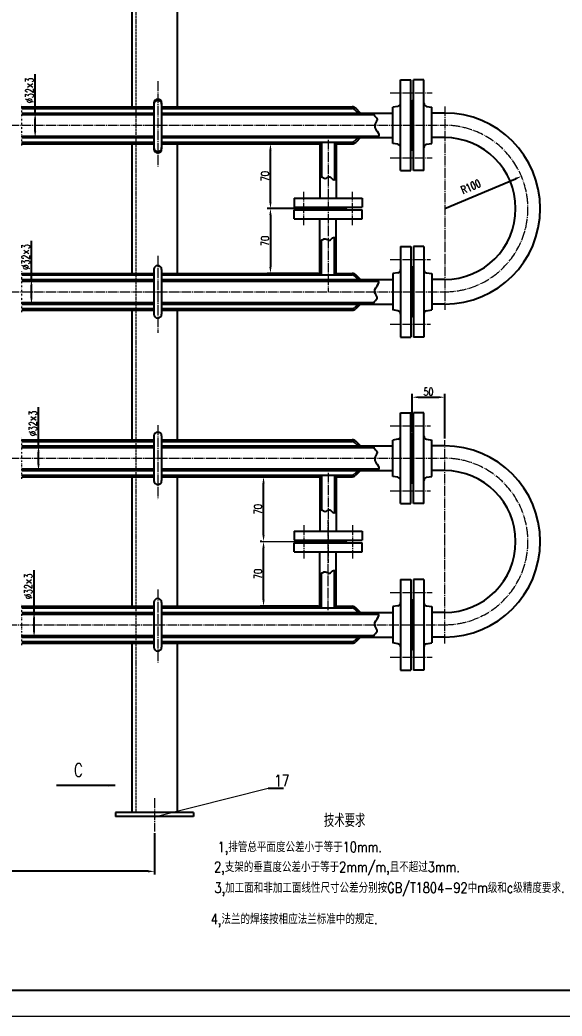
# Model space of a CAD drawing. Extents: x -942 to 2422, y 1139 to 3515.
# Drawn here: x 284 to 1121, y 1139 to 2676 of the extents above; entities that cross this region are included whole.
import ezdxf
from ezdxf.enums import TextEntityAlignment as Align

# ---------------------------------------------------------------- set-up
doc = ezdxf.new("R2010")
doc.units = 0
doc.header["$LTSCALE"] = 10
doc.header["$MEASUREMENT"] = 0
for name, pattern in [('DASHED', [0.5, 0.4, -0.1]), ('DIVIDE2', [0.625, 0.25, -0.125, 0, -0.125, 0, -0.125]), ('MYCENTER', [3.4, 1.5, -0.15, 0.1, -0.15, 1.5]), ('MYJX', [3.65, 1.5, -0.15, 0.1, -0.15, 0.1, -0.15, 1.5])]:
    doc.linetypes.add(name, pattern=pattern)
doc.layers.get('0').update_dxf_attribs({"linetype": 'CONTINUOUS', "lineweight": 25})
doc.layers.get('Defpoints').update_dxf_attribs({"linetype": 'CONTINUOUS', "lineweight": 5})
for name, color, linetype, lineweight in [('1', 7, 'CONTINUOUS', 25), ('2', 2, 'CONTINUOUS', 5), ('3', 3, 'MYCENTER', 5), ('4', 1, 'DASHED', 5), ('5', 6, 'MYJX', 5), ('6', 4, 'CONTINUOUS', 5)]:
    doc.layers.add(name, color=color, linetype=linetype, lineweight=lineweight)
doc.styles.add('HZTXT', font='txt.shx', dxfattribs={"width": 0.75, "height": 12, "bigfont": 'hztxt.shx'})
doc.styles.get("Standard").update_dxf_attribs({"font": 'txt.shx', "bigfont": 'bigfont.shx'})
doc.dimstyles.get("Standard").update_dxf_attribs({"dimtxt": 0.18, "dimasz": 0.18, "dimexe": 0.18, "dimexo": 0.0625, "dimgap": 0.09, "dimtad": 0, "dimtih": 1, "dimtoh": 1, "dimdec": 4, "dimzin": 0, "dimdsep": 46, "dimtxsty": 'Standard', "dimcen": 0.09, "dimadec": 0, "dimazin": 0, "dimtfac": 1, "dimtdec": 4, "dimtofl": 0, "dimtmove": 0, "dimatfit": 3, "dimfxl": 0, "dimtolj": 1, "dimtzin": 0, "dimarcsym": 0})

# ---------------------------------------------------------------- blocks, each defined once
blk = doc.blocks.new('BORDER')
blk.add_line((0, 0), (1, 0))
blk = doc.blocks.new('*D21')
at = {"layer": '6', "color": 0, "lineweight": -2}
blk.add_line((939.6, 2385.3), (1048.9, 2431.2), dxfattribs=at)
at = {"layer": '6', "color": 0}
blk.add_solid([(1048.2, 2432.8), (1049.5, 2429.7), (1058.1, 2435.1)], dxfattribs=at)
at = {"layer": 'Defpoints', "color": 0}
for p in [(1058.1, 2435.1), (939.6, 2385.3)]:
    blk.add_point(p, dxfattribs=at)
at = {"layer": '6', "color": 0, "insert": (979.9, 2419.2), "char_height": 12, "attachment_point": 5, "rotation": 22.8182, "style": 'HZTXT'}
blk.add_mtext('\\A1;R100', dxfattribs=at)
blk = doc.blocks.new('*D33')
at = {"layer": '6', "color": 0, "lineweight": -2}
for p, q in [((744.6, 2485.3), (665.7, 2485.3)), ((670.7, 2395.3), (670.7, 2475.3)), ((757.1, 2385.3), (665.7, 2385.3))]:
    blk.add_line(p, q, dxfattribs=at)
at = {"layer": '6', "color": 0}
for points in [[(669, 2475.3), (672.4, 2475.3), (670.7, 2485.3)], [(669, 2395.3), (672.4, 2395.3), (670.7, 2385.3)]]:
    blk.add_solid(points, dxfattribs=at)
at = {"layer": 'Defpoints', "color": 0}
for p in [(670.7, 2485.3), (747.1, 2485.3), (759.6, 2385.3)]:
    blk.add_point(p, dxfattribs=at)
at = {"layer": '6', "color": 0, "insert": (662.3, 2435.3), "char_height": 12, "attachment_point": 5, "rotation": 90, "style": 'HZTXT'}
blk.add_mtext('\\A1;70', dxfattribs=at)
blk = doc.blocks.new('*D34')
at = {"layer": '6', "color": 0, "lineweight": -2}
for p, q in [((757.1, 2385.3), (665.7, 2385.3)), ((670.7, 2375.3), (670.7, 2295.3)), ((744.6, 2285.3), (665.7, 2285.3))]:
    blk.add_line(p, q, dxfattribs=at)
at = {"layer": '6', "color": 0}
for points in [[(669, 2375.3), (672.4, 2375.3), (670.7, 2385.3)], [(669, 2295.3), (672.4, 2295.3), (670.7, 2285.3)]]:
    blk.add_solid(points, dxfattribs=at)
at = {"layer": 'Defpoints', "color": 0}
for p in [(759.6, 2385.3), (670.7, 2285.3), (747.1, 2285.3)]:
    blk.add_point(p, dxfattribs=at)
at = {"layer": '6', "color": 0, "insert": (662.3, 2335.3), "char_height": 12, "attachment_point": 5, "rotation": 90, "style": 'HZTXT'}
blk.add_mtext('\\A1;70', dxfattribs=at)
blk = doc.blocks.new('*D38')
at = {"layer": '6', "color": 0, "lineweight": -2}
for p, q in [((-39.4, 1421), (-39.4, 1357.2)), ((491.8, 1421), (491.8, 1357.2)), ((481.8, 1362.2), (-29.4, 1362.2))]:
    blk.add_line(p, q, dxfattribs=at)
at = {"layer": '6', "color": 0}
for points in [[(-29.4, 1363.8), (-29.4, 1360.5), (-39.4, 1362.2)], [(481.8, 1363.8), (481.8, 1360.5), (491.8, 1362.2)]]:
    blk.add_solid(points, dxfattribs=at)
at = {"layer": 'Defpoints', "color": 0}
for p in [(-39.4, 1423.5), (491.8, 1423.5), (-39.4, 1362.2)]:
    blk.add_point(p, dxfattribs=at)
at = {"layer": '6', "color": 0, "insert": (226.2, 1370.6), "char_height": 12, "attachment_point": 5, "style": 'HZTXT'}
blk.add_mtext('\\A1;2200', dxfattribs=at)
blk = doc.blocks.new('*D40')
at = {"layer": '6', "color": 0, "lineweight": -2}
for p, q in [((657.5, 1871.3), (655, 1871.3)), ((660, 1781.3), (660, 1861.3)), ((744.6, 1771.3), (655, 1771.3))]:
    blk.add_line(p, q, dxfattribs=at)
at = {"layer": '6', "color": 0}
for points in [[(658.4, 1861.3), (661.7, 1861.3), (660, 1871.3)], [(658.4, 1781.3), (661.7, 1781.3), (660, 1771.3)]]:
    blk.add_solid(points, dxfattribs=at)
at = {"layer": 'Defpoints', "color": 0}
for p in [(660, 1871.3), (660, 1871.3), (747.1, 1771.3)]:
    blk.add_point(p, dxfattribs=at)
at = {"layer": '6', "color": 0, "insert": (651.6, 1821.3), "char_height": 12, "attachment_point": 5, "rotation": 90, "style": 'HZTXT'}
blk.add_mtext('\\A1;70', dxfattribs=at)
blk = doc.blocks.new('*D41')
at = {"layer": '6', "color": 0, "lineweight": -2}
for p, q in [((744.6, 1971.3), (655, 1971.3)), ((660, 1881.3), (660, 1961.3)), ((657.5, 1871.3), (655, 1871.3))]:
    blk.add_line(p, q, dxfattribs=at)
at = {"layer": '6', "color": 0}
for points in [[(658.4, 1961.3), (661.7, 1961.3), (660, 1971.3)], [(658.4, 1881.3), (661.7, 1881.3), (660, 1871.3)]]:
    blk.add_solid(points, dxfattribs=at)
at = {"layer": 'Defpoints', "color": 0}
for p in [(660, 1971.3), (747.1, 1971.3), (660, 1871.3)]:
    blk.add_point(p, dxfattribs=at)
at = {"layer": '6', "color": 0, "insert": (651.6, 1921.3), "char_height": 12, "attachment_point": 5, "rotation": 90, "style": 'HZTXT'}
blk.add_mtext('\\A1;70', dxfattribs=at)
blk = doc.blocks.new('*D44')
at = {"layer": '6', "color": 0, "lineweight": -2}
for p, q in [((307.6, 2532.8), (307.6, 2592.6)), ((289.4, 2532.8), (312.6, 2532.8)), ((307.6, 2504.8), (307.6, 2522.8)), ((289.4, 2494.8), (312.6, 2494.8))]:
    blk.add_line(p, q, dxfattribs=at)
at = {"layer": '6', "color": 0}
for points in [[(305.9, 2522.8), (309.2, 2522.8), (307.6, 2532.8)], [(305.9, 2504.8), (309.2, 2504.8), (307.6, 2494.8)]]:
    blk.add_solid(points, dxfattribs=at)
at = {"layer": 'Defpoints', "color": 0}
for p in [(286.9, 2532.8), (307.6, 2532.8), (286.9, 2494.8)]:
    blk.add_point(p, dxfattribs=at)
at = {"layer": '6', "color": 0, "insert": (298.9, 2567.7), "char_height": 12, "attachment_point": 5, "rotation": 90, "style": 'HZTXT'}
blk.add_mtext('\\A1;%%c32×3', dxfattribs=at)
blk = doc.blocks.new('*D46')
at = {"layer": '6', "color": 0, "lineweight": -2}
for p, q in [((301.9, 2275.8), (301.9, 2335.6)), ((289.4, 2275.8), (306.9, 2275.8)), ((301.9, 2247.8), (301.9, 2265.8)), ((289.4, 2237.8), (306.9, 2237.8))]:
    blk.add_line(p, q, dxfattribs=at)
at = {"layer": '6', "color": 0}
for points in [[(300.2, 2265.8), (303.5, 2265.8), (301.9, 2275.8)], [(300.2, 2247.8), (303.5, 2247.8), (301.9, 2237.8)]]:
    blk.add_solid(points, dxfattribs=at)
at = {"layer": 'Defpoints', "color": 0}
for p in [(286.9, 2275.8), (301.9, 2275.8), (286.9, 2237.8)]:
    blk.add_point(p, dxfattribs=at)
at = {"layer": '6', "color": 0, "insert": (293.2, 2310.7), "char_height": 12, "attachment_point": 5, "rotation": 90, "style": 'HZTXT'}
blk.add_mtext('\\A1;%%c32×3', dxfattribs=at)
blk = doc.blocks.new('*D48')
at = {"layer": '6', "color": 0, "lineweight": -2}
for p, q in [((312.8, 2018.8), (312.8, 2078.6)), ((289.4, 2018.8), (317.8, 2018.8)), ((312.8, 1990.8), (312.8, 2008.8)), ((289.4, 1980.8), (317.8, 1980.8))]:
    blk.add_line(p, q, dxfattribs=at)
at = {"layer": '6', "color": 0}
for points in [[(311.1, 2008.8), (314.4, 2008.8), (312.8, 2018.8)], [(311.1, 1990.8), (314.4, 1990.8), (312.8, 1980.8)]]:
    blk.add_solid(points, dxfattribs=at)
at = {"layer": 'Defpoints', "color": 0}
for p in [(286.9, 2018.8), (286.9, 1980.8), (312.8, 1980.8)]:
    blk.add_point(p, dxfattribs=at)
at = {"layer": '6', "color": 0, "insert": (304.1, 2053.7), "char_height": 12, "attachment_point": 5, "rotation": 90, "style": 'HZTXT'}
blk.add_mtext('\\A1;%%c32×3', dxfattribs=at)
blk = doc.blocks.new('*D50')
at = {"layer": '6', "color": 0, "lineweight": -2}
for p, q in [((305.9, 1761.8), (305.9, 1827.1)), ((289.4, 1761.8), (310.9, 1761.8)), ((305.9, 1733.8), (305.9, 1751.8)), ((289.4, 1723.8), (310.9, 1723.8))]:
    blk.add_line(p, q, dxfattribs=at)
at = {"layer": '6', "color": 0}
for points in [[(304.2, 1751.8), (307.6, 1751.8), (305.9, 1761.8)], [(304.2, 1733.8), (307.6, 1733.8), (305.9, 1723.8)]]:
    blk.add_solid(points, dxfattribs=at)
at = {"layer": 'Defpoints', "color": 0}
for p in [(286.9, 1761.8), (305.9, 1761.8), (286.9, 1723.8)]:
    blk.add_point(p, dxfattribs=at)
at = {"layer": '6', "color": 0, "insert": (297.2, 1802.2), "char_height": 12, "attachment_point": 5, "rotation": 90, "style": 'HZTXT'}
blk.add_mtext('\\A1;%%c32×3', dxfattribs=at)
blk = doc.blocks.new('*D90')
at = {"layer": '6', "color": 0, "lineweight": -2}
for p, q in [((889.6, 2040.3), (889.6, 2099.1)), ((899.6, 2094.1), (929.6, 2094.1)), ((939.6, 2030.3), (939.6, 2099.1))]:
    blk.add_line(p, q, dxfattribs=at)
at = {"layer": '6', "color": 0}
for points in [[(899.6, 2095.7), (899.6, 2092.4), (889.6, 2094.1)], [(929.6, 2095.7), (929.6, 2092.4), (939.6, 2094.1)]]:
    blk.add_solid(points, dxfattribs=at)
at = {"layer": 'Defpoints', "color": 0}
for p in [(939.6, 2094.1), (889.6, 2037.8), (939.6, 2027.8)]:
    blk.add_point(p, dxfattribs=at)
at = {"layer": '6', "color": 0, "insert": (914.6, 2102.5), "char_height": 12, "attachment_point": 5, "style": 'HZTXT'}
blk.add_mtext('\\A1;50', dxfattribs=at)

msp = doc.modelspace()

# ---------------------------------------------------------------- hatches: boundary and pattern name
at = {"layer": '6'}
h = msp.add_hatch(color=256, dxfattribs=at)
h.paths.add_polyline_path([(807.9, 2534.5), (806.1, 2532.8), (809.7, 2532.8)])
h.paths.add_polyline_path([(809.7, 2494.8), (806.1, 2494.8), (807.9, 2493)])
h = msp.add_hatch(color=256, dxfattribs=at)
h.paths.add_polyline_path([(807.9, 2277.4), (806.1, 2275.7), (809.6, 2275.7)])
h.paths.add_polyline_path([(809.6, 2237.7), (806.1, 2237.7), (807.9, 2235.9)])
h = msp.add_hatch(color=256, dxfattribs=at)
h.paths.add_polyline_path([(807.8, 2020.6), (806.1, 2018.8), (809.6, 2018.8)])
h.paths.add_polyline_path([(809.6, 1980.8), (806.1, 1980.8), (807.8, 1979.1)])
h = msp.add_hatch(color=256, dxfattribs=at)
h.paths.add_polyline_path([(807.8, 1763.5), (806.1, 1761.7), (809.6, 1761.7)])
h.paths.add_polyline_path([(809.6, 1723.7), (806.1, 1723.7), (807.8, 1722)])

# ---------------------------------------------------------------- linework, layer by layer
for p, q in [((456.8, 2742.3), (456.8, 2542.3)), ((526.8, 2742.3), (526.8, 2542.3)), ((871.6, 2443.8), (871.6, 2583.8)), ((871.6, 2583.8), (887.6, 2583.8)), ((887.6, 2443.8), (887.6, 2583.8)), ((891.6, 2443.8), (891.6, 2583.8)), ((907.6, 2583.8), (891.6, 2583.8)), ((907.6, 2443.8), (907.6, 2583.8)), ((286.9, 2542.3), (490.8, 2542.3)), ((286.9, 2539.8), (490.8, 2539.8)), ((490.8, 2548.3), (490.8, 2479.3)), ((490.8, 2546.3), (490.8, 2477.3)), ((502.8, 2548.3), (502.8, 2479.3)), ((502.8, 2546.3), (502.8, 2477.3)), ((502.8, 2542.3), (797, 2542.3)), ((502.8, 2539.8), (797, 2539.8)), ((806.1, 2532.8), (800.6, 2538.3)), ((809.6, 2532.8), (802.3, 2540.1)), ((867.5, 2543.1), (859.6, 2541.8)), ((859.6, 2485.8), (859.6, 2541.8)), ((887.6, 2551.8), (889.6, 2551.8)), ((889.6, 2475.8), (889.6, 2551.8)), ((889.6, 2475.8), (889.6, 2551.8)), ((891.6, 2551.8), (889.6, 2551.8)), ((911.8, 2543.1), (919.6, 2541.8)), ((919.6, 2485.8), (919.6, 2541.8)), ((286.9, 2532.8), (490.8, 2532.8)), ((286.9, 2530.3), (490.8, 2530.3)), ((502.8, 2532.8), (859.6, 2532.8)), ((502.8, 2530.3), (830.3, 2530.3)), ((806.1, 2532.8), (807.9, 2534.5)), ((939.6, 2532.8), (919.6, 2532.8)), ((286.9, 2497.3), (490.8, 2497.3)), ((286.9, 2494.8), (490.8, 2494.8)), ((502.8, 2497.3), (837.6, 2497.3)), ((502.8, 2494.8), (859.6, 2494.8)), ((806.1, 2494.8), (800.6, 2489.2)), ((809.6, 2494.8), (802.3, 2487.5)), ((806.1, 2494.8), (807.9, 2493)), ((939.6, 2494.8), (919.6, 2494.8)), ((286.9, 2487.8), (490.8, 2487.8)), ((286.9, 2485.3), (490.8, 2485.3)), ((456.8, 2485.3), (456.8, 2285.3)), ((502.8, 2487.8), (797, 2487.8)), ((502.8, 2485.3), (747.1, 2485.3)), ((526.8, 2485.3), (526.8, 2285.3)), ((747.1, 2487.8), (747.1, 2401.3)), ((749.6, 2487.8), (749.6, 2434.1)), ((769.6, 2487.8), (769.6, 2429.8)), ((772.1, 2487.8), (772.1, 2401.3)), ((772.1, 2485.3), (797, 2485.3)), ((867.5, 2484.5), (859.6, 2485.8)), ((887.6, 2475.8), (889.6, 2475.8)), ((891.6, 2475.8), (889.6, 2475.8)), ((911.8, 2484.5), (919.6, 2485.8)), ((871.6, 2443.8), (887.6, 2443.8)), ((907.6, 2443.8), (891.6, 2443.8)), ((707.1, 2401.3), (707.1, 2387.3)), ((707.1, 2401.3), (812.1, 2401.3)), ((812.1, 2401.3), (812.1, 2387.3)), ((707.1, 2387.3), (812.1, 2387.3)), ((731.6, 2387.3), (731.6, 2385.3)), ((731.6, 2385.3), (787.6, 2385.3)), ((731.6, 2385.3), (787.6, 2385.3)), ((731.6, 2383.3), (731.6, 2385.3)), ((787.6, 2387.3), (787.6, 2385.3)), ((787.6, 2383.3), (787.6, 2385.3)), ((707.1, 2369.3), (707.1, 2383.3)), ((707.1, 2383.3), (812.1, 2383.3)), ((707.1, 2369.3), (812.1, 2369.3)), ((747.1, 2282.8), (747.1, 2369.3)), ((772.1, 2282.8), (772.1, 2369.3)), ((812.1, 2369.3), (812.1, 2383.3)), ((769.6, 2282.8), (769.6, 2340.8)), ((749.6, 2282.8), (749.6, 2336.4)), ((871.6, 2326.8), (871.6, 2186.8)), ((871.6, 2326.8), (887.6, 2326.8)), ((887.6, 2326.8), (887.6, 2186.8)), ((891.6, 2326.8), (891.6, 2186.8)), ((907.6, 2326.8), (891.6, 2326.8)), ((907.6, 2326.8), (907.6, 2186.8)), ((490.8, 2291.3), (490.8, 2222.3)), ((502.8, 2291.3), (502.8, 2222.3)), ((887.6, 2294.8), (889.6, 2294.8)), ((891.6, 2294.8), (889.6, 2294.8)), ((889.6, 2294.8), (889.6, 2218.8)), ((889.6, 2294.8), (889.6, 2218.8)), ((286.9, 2285.3), (490.8, 2285.3)), ((286.9, 2282.8), (490.8, 2282.8)), ((502.8, 2285.3), (747.1, 2285.3)), ((502.8, 2282.8), (797, 2282.8)), ((772.1, 2285.3), (797, 2285.3)), ((806.1, 2275.8), (800.6, 2281.3)), ((809.6, 2275.8), (802.3, 2283.1)), ((806.1, 2275.8), (807.9, 2277.5)), ((867.5, 2286.1), (859.6, 2284.8)), ((859.6, 2284.8), (859.6, 2228.8)), ((911.8, 2286.1), (919.6, 2284.8)), ((919.6, 2284.8), (919.6, 2228.8)), ((286.9, 2275.8), (490.8, 2275.8)), ((286.9, 2273.3), (490.8, 2273.3)), ((502.8, 2275.8), (859.6, 2275.8)), ((502.8, 2273.3), (837.6, 2273.3)), ((939.6, 2275.8), (919.6, 2275.8)), ((286.9, 2240.3), (490.8, 2240.3)), ((286.9, 2237.8), (490.8, 2237.8)), ((286.9, 2230.8), (490.8, 2230.8)), ((502.8, 2240.3), (830.3, 2240.3)), ((502.8, 2237.8), (859.6, 2237.8)), ((502.8, 2230.8), (797, 2230.8)), ((806.1, 2237.8), (800.6, 2232.2)), ((809.6, 2237.8), (802.3, 2230.5)), ((806.1, 2237.8), (807.9, 2236)), ((939.6, 2237.8), (919.6, 2237.8)), ((286.9, 2228.3), (490.8, 2228.3)), ((456.8, 2228.3), (456.8, 2028.3)), ((502.8, 2228.3), (797, 2228.3)), ((526.8, 2228.3), (526.8, 2028.3)), ((867.5, 2227.5), (859.6, 2228.8)), ((887.6, 2218.8), (889.6, 2218.8)), ((891.6, 2218.8), (889.6, 2218.8)), ((911.8, 2227.5), (919.6, 2228.8)), ((871.6, 2186.8), (887.6, 2186.8)), ((907.6, 2186.8), (891.6, 2186.8)), ((871.6, 1929.8), (871.6, 2069.8)), ((871.6, 2069.8), (887.6, 2069.8)), ((887.6, 1929.8), (887.6, 2069.8)), ((891.6, 1929.8), (891.6, 2069.8)), ((907.6, 2069.8), (891.6, 2069.8)), ((907.6, 1929.8), (907.6, 2069.8)), ((490.8, 2034.3), (490.8, 1965.3)), ((502.8, 2034.3), (502.8, 1965.3)), ((887.6, 2037.8), (889.6, 2037.8)), ((889.6, 1961.8), (889.6, 2037.8)), ((889.6, 1961.8), (889.6, 2037.8)), ((891.6, 2037.8), (889.6, 2037.8)), ((286.9, 2028.3), (490.8, 2028.3)), ((286.9, 2025.8), (490.8, 2025.8)), ((286.9, 2018.8), (490.8, 2018.8)), ((286.9, 2016.3), (490.8, 2016.3)), ((502.8, 2028.3), (797, 2028.3)), ((502.8, 2025.8), (797, 2025.8)), ((502.8, 2018.8), (859.6, 2018.8)), ((502.8, 2016.3), (830.3, 2016.3)), ((806.1, 2018.8), (800.6, 2024.3)), ((809.6, 2018.8), (802.3, 2026.1)), ((806.1, 2018.8), (807.9, 2020.5)), ((867.5, 2029.1), (859.6, 2027.8)), ((859.6, 1971.8), (859.6, 2027.8)), ((911.8, 2029.1), (919.6, 2027.8)), ((919.6, 1971.8), (919.6, 2027.8)), ((939.6, 2018.8), (919.6, 2018.8)), ((286.9, 1983.3), (490.8, 1983.3)), ((286.9, 1980.8), (490.8, 1980.8)), ((286.9, 1973.8), (490.8, 1973.8)), ((286.9, 1971.3), (490.8, 1971.3)), ((456.8, 1971.3), (456.8, 1771.3)), ((502.8, 1983.3), (837.6, 1983.3)), ((502.8, 1980.8), (859.6, 1980.8)), ((502.8, 1973.8), (797, 1973.8)), ((502.8, 1971.3), (747.1, 1971.3)), ((526.8, 1971.3), (526.8, 1771.3)), ((747.1, 1973.8), (747.1, 1887.3)), ((749.6, 1973.8), (749.6, 1920.1)), ((769.6, 1973.8), (769.6, 1915.8)), ((772.1, 1973.8), (772.1, 1887.3)), ((772.1, 1971.3), (797, 1971.3)), ((806.1, 1980.8), (800.6, 1975.2)), ((809.6, 1980.8), (802.3, 1973.5)), ((806.1, 1980.8), (807.9, 1979)), ((867.5, 1970.5), (859.6, 1971.8)), ((911.8, 1970.5), (919.6, 1971.8)), ((939.6, 1980.8), (919.6, 1980.8)), ((887.6, 1961.8), (889.6, 1961.8)), ((891.6, 1961.8), (889.6, 1961.8)), ((871.6, 1929.8), (887.6, 1929.8)), ((907.6, 1929.8), (891.6, 1929.8)), ((707.1, 1887.3), (707.1, 1873.3)), ((707.1, 1887.3), (812.1, 1887.3)), ((812.1, 1887.3), (812.1, 1873.3)), ((707.1, 1873.3), (812.1, 1873.3)), ((707.1, 1869.3), (812.1, 1869.3)), ((707.1, 1855.3), (707.1, 1869.3)), ((731.6, 1873.3), (731.6, 1871.3)), ((731.6, 1869.3), (731.6, 1871.3)), ((731.6, 1871.3), (787.6, 1871.3)), ((731.6, 1871.3), (787.6, 1871.3)), ((787.6, 1873.3), (787.6, 1871.3)), ((787.6, 1869.3), (787.6, 1871.3)), ((812.1, 1855.3), (812.1, 1869.3)), ((707.1, 1855.3), (812.1, 1855.3)), ((747.1, 1768.8), (747.1, 1855.3)), ((772.1, 1768.8), (772.1, 1855.3)), ((749.6, 1768.8), (749.6, 1822.4)), ((769.6, 1768.8), (769.6, 1826.8)), ((871.6, 1812.8), (871.6, 1672.8)), ((871.6, 1812.8), (887.6, 1812.8)), ((887.6, 1812.8), (887.6, 1672.8)), ((891.6, 1812.8), (891.6, 1672.8)), ((907.6, 1812.8), (891.6, 1812.8)), ((907.6, 1812.8), (907.6, 1672.8)), ((286.9, 1771.3), (490.8, 1771.3)), ((286.9, 1768.8), (490.8, 1768.8)), ((490.8, 1777.3), (490.8, 1708.3)), ((502.8, 1777.3), (502.8, 1708.3)), ((502.8, 1771.3), (747.1, 1771.3)), ((502.8, 1768.8), (797, 1768.8)), ((772.1, 1771.3), (797, 1771.3)), ((809.6, 1761.8), (802.3, 1769.1)), ((867.5, 1772.1), (859.6, 1770.8)), ((859.6, 1770.8), (859.6, 1714.8)), ((887.6, 1780.8), (889.6, 1780.8)), ((889.6, 1780.8), (889.6, 1704.8)), ((889.6, 1780.8), (889.6, 1704.8)), ((891.6, 1780.8), (889.6, 1780.8)), ((911.8, 1772.1), (919.6, 1770.8)), ((919.6, 1770.8), (919.6, 1714.8)), ((286.9, 1761.8), (490.8, 1761.8)), ((286.9, 1759.3), (490.8, 1759.3)), ((502.8, 1761.8), (859.6, 1761.8)), ((502.8, 1759.3), (837.6, 1759.3)), ((806.1, 1761.8), (800.6, 1767.3)), ((806.1, 1761.8), (807.9, 1763.5)), ((939.6, 1761.8), (919.6, 1761.8)), ((286.9, 1726.3), (490.8, 1726.3)), ((286.9, 1723.8), (490.8, 1723.8)), ((502.8, 1726.3), (830.3, 1726.3)), ((502.8, 1723.8), (859.6, 1723.8)), ((806.1, 1723.8), (800.6, 1718.2)), ((809.6, 1723.8), (802.3, 1716.5)), ((806.1, 1723.8), (807.9, 1722)), ((939.6, 1723.8), (919.6, 1723.8)), ((286.9, 1716.8), (490.8, 1716.8)), ((286.9, 1714.3), (490.8, 1714.3)), ((456.8, 1714.3), (456.8, 1452.9)), ((502.8, 1716.8), (797, 1716.8)), ((502.8, 1714.3), (797, 1714.3)), ((526.8, 1714.3), (526.8, 1452.9)), ((867.5, 1713.5), (859.6, 1714.8)), ((911.8, 1713.5), (919.6, 1714.8)), ((887.6, 1704.8), (889.6, 1704.8)), ((891.6, 1704.8), (889.6, 1704.8)), ((871.6, 1672.8), (887.6, 1672.8)), ((907.6, 1672.8), (891.6, 1672.8)), ((551.8, 1452.9), (431.8, 1452.9)), ((431.8, 1452.9), (431.8, 1446.9)), ((551.8, 1446.9), (431.8, 1446.9)), ((551.8, 1452.9), (551.8, 1446.9))]:
    msp.add_line(p, q)
for centre, radius, start, end in [((496.8, 2548.3), 6, 0, 180), ((496.8, 2546.3), 6, 0, 180), ((797, 2534.8), 7.5, 45, 90), ((797, 2534.8), 5, 45, 90), ((866.6, 2548), 5, 279.4623, 0), ((912.6, 2548), 5, 180, 260.5377), ((939.6, 2385.3), 147.5, 270, 90), ((939.6, 2385.3), 109.5, 270, 90), ((496.8, 2479.3), 6, 180, 0), ((496.8, 2477.3), 6, 180, 0), ((797, 2492.8), 5, 270, 315), ((797, 2492.8), 7.5, 270, 315), ((866.6, 2479.5), 5, 0, 80.5377), ((912.6, 2479.5), 5, 99.4623, 180), ((496.8, 2291.3), 6, 0, 180), ((797, 2277.8), 7.5, 45, 90), ((797, 2277.8), 5, 45, 90), ((866.6, 2291), 5, 279.4623, 0), ((912.6, 2291), 5, 180, 260.5377), ((797, 2235.8), 5, 270, 315), ((797, 2235.8), 7.5, 270, 315), ((496.8, 2222.3), 6, 180, 0), ((866.6, 2222.5), 5, 0, 80.5377), ((912.6, 2222.5), 5, 99.4623, 180), ((496.8, 2034.3), 6, 0, 180), ((866.6, 2034), 5, 279.4623, 0), ((912.6, 2034), 5, 180, 260.5377), ((797, 2020.8), 7.5, 45, 90), ((797, 2020.8), 5, 45, 90), ((939.6, 1871.3), 147.5, 270, 90), ((797, 1978.8), 5, 270, 315), ((797, 1978.8), 7.5, 270, 315), ((866.6, 1965.5), 5, 0, 80.5377), ((912.6, 1965.5), 5, 99.4623, 180), ((939.6, 1871.3), 109.5, 270, 90), ((496.8, 1965.3), 6, 180, 0), ((496.8, 1777.3), 6, 0, 180), ((797, 1763.8), 7.5, 45, 90), ((797, 1763.8), 5, 45, 90), ((866.6, 1777), 5, 279.4623, 0), ((912.6, 1777), 5, 180, 260.5377), ((496.8, 1708.3), 6, 180, 0), ((797, 1721.8), 5, 270, 315), ((797, 1721.8), 7.5, 270, 315), ((866.6, 1708.5), 5, 0, 80.5377), ((912.6, 1708.5), 5, 99.4623, 180)]:
    msp.add_arc(centre, radius, start, end)
for points, knots in [([(830.6, 2532.8), (830.2, 2532), (829.5, 2528.6), (838.7, 2524), (831.5, 2517), (831.3, 2508.1), (839.6, 2500.9), (837.3, 2496.3), (835.8, 2494.8)], [19.907716, 19.907716, 19.907716, 19.907716, 22.548005, 31.186542, 39.255288, 44.936119, 57.305447, 63.907076, 63.907076, 63.907076, 63.907076]), ([(747.1, 2434.6), (747.7, 2434.7), (750.4, 2434.4), (755.2, 2429.4), (762.1, 2436.8), (766.5, 2429.2), (770.1, 2429.6), (772.1, 2430.5)], [9.666076, 9.666076, 9.666076, 9.666076, 11.635762, 18.468771, 25.797926, 31.575021, 37.81748, 37.81748, 37.81748, 37.81748]), ([(747.1, 2335.9), (747.7, 2335.9), (750.4, 2336.1), (755.2, 2341.1), (762.1, 2333.8), (766.5, 2341.3), (770.1, 2340.9), (772.1, 2340.1)], [9.666076, 9.666076, 9.666076, 9.666076, 11.635762, 18.468771, 25.797926, 31.575021, 37.81748, 37.81748, 37.81748, 37.81748]), ([(830.6, 2237.8), (830.2, 2238.6), (829.5, 2241.9), (838.7, 2246.5), (831.5, 2253.5), (831.3, 2262.5), (839.6, 2269.7), (837.3, 2274.2), (835.8, 2275.8)], [19.907716, 19.907716, 19.907716, 19.907716, 22.548005, 31.186542, 39.255288, 44.936119, 57.305447, 63.907076, 63.907076, 63.907076, 63.907076]), ([(830.6, 2018.8), (830.2, 2018), (829.5, 2014.6), (838.7, 2010), (831.5, 2003), (831.3, 1994.1), (839.6, 1986.9), (837.3, 1982.3), (835.8, 1980.8)], [19.907716, 19.907716, 19.907716, 19.907716, 22.548005, 31.186542, 39.255288, 44.936119, 57.305447, 63.907076, 63.907076, 63.907076, 63.907076]), ([(747.1, 1920.6), (747.7, 1920.7), (750.4, 1920.4), (755.2, 1915.4), (762.1, 1922.8), (766.5, 1915.2), (770.1, 1915.6), (772.1, 1916.5)], [9.666076, 9.666076, 9.666076, 9.666076, 11.635762, 18.468771, 25.797926, 31.575021, 37.81748, 37.81748, 37.81748, 37.81748]), ([(747.1, 1821.9), (747.7, 1821.9), (750.4, 1822.1), (755.2, 1827.1), (762.1, 1819.8), (766.5, 1827.3), (770.1, 1826.9), (772.1, 1826.1)], [9.666076, 9.666076, 9.666076, 9.666076, 11.635762, 18.468771, 25.797926, 31.575021, 37.81748, 37.81748, 37.81748, 37.81748]), ([(830.6, 1723.8), (830.2, 1724.6), (829.5, 1727.9), (838.7, 1732.5), (831.5, 1739.5), (831.3, 1748.5), (839.6, 1755.7), (837.3, 1760.2), (835.8, 1761.8)], [19.907716, 19.907716, 19.907716, 19.907716, 22.548005, 31.186542, 39.255288, 44.936119, 57.305447, 63.907076, 63.907076, 63.907076, 63.907076])]:
    msp.add_open_spline(points, degree=3, knots=knots)
at = {"layer": '1'}
for p, q in [((667.4, 1490.4), (691.1, 1490.4)), ((-841.8, 1178.8), (2382.2, 1178.8))]:
    msp.add_line(p, q, dxfattribs=at)
at = {"layer": '1', "const_width": 1.75}
msp.add_lwpolyline([(493.6, 1446.9, -1), (491.8, 1446.9, -1)], format="xyb", close=True, dxfattribs=at)
at = {"layer": '3'}
for p, q in [((496.8, 2581.9), (496.8, 2450)), ((855.4, 2563.8), (920.5, 2563.8)), ((939.6, 2542.7), (939.6, 2228.8)), ((-435.4, 2513.8), (939.6, 2513.8)), ((759.6, 2491.4), (759.6, 2256.8)), ((855.4, 2463.8), (920.5, 2463.8)), ((722.1, 2359.8), (722.1, 2411.3)), ((797.1, 2359.8), (797.1, 2411.3)), ((496.8, 2312.5), (496.8, 2193.6)), ((855.4, 2306.8), (917.8, 2306.8)), ((-435.4, 2256.8), (939.6, 2256.8)), ((855.4, 2206.8), (917.8, 2206.8)), ((496.8, 2050.8), (496.8, 1936.6)), ((855.4, 2049.8), (917.8, 2049.8)), ((939.6, 1713.9), (939.6, 2027.8)), ((-435.4, 1999.8), (939.6, 1999.8)), ((759.6, 1977.4), (759.6, 1838.3)), ((855.4, 1949.8), (917.8, 1949.8)), ((722.1, 1896.7), (722.1, 1845.3)), ((759.6, 1765.1), (759.6, 1904.2)), ((797.1, 1896.7), (797.1, 1845.3)), ((496.8, 1797), (496.8, 1684.2)), ((855.4, 1792.8), (920.5, 1792.8)), ((-438.3, 1742.8), (939.6, 1742.8)), ((855.4, 1692.8), (920.5, 1692.8)), ((491.8, 1475.2), (491.8, 1423.5))]:
    msp.add_line(p, q, dxfattribs=at)
for centre in [(939.6, 2385.3), (939.6, 1871.3)]:
    msp.add_arc(centre, 128.5, 270, 90, dxfattribs=at)
at = {"layer": '4'}
msp.add_line((462.8, 3138.3), (462.8, 1452.9), dxfattribs=at)
at = {"layer": '5', "linetype": 'DIVIDE2'}
for p, q in [((286.9, 2482.7), (286.9, 2545.9)), ((286.9, 2225.2), (286.9, 2288.4)), ((286.9, 1968.3), (286.9, 2031.5)), ((286.9, 1711.3), (286.9, 1774.5))]:
    msp.add_line(p, q, dxfattribs=at)
at = {"layer": '6'}
for p, q in [((657.5, 1871.3), (731.6, 1871.3)), ((493.6, 1446.9), (667.4, 1490.4))]:
    msp.add_line(p, q, dxfattribs=at)

# ---------------------------------------------------------------- block references
at = {"layer": '2', "xscale": 3364, "yscale": 2376, "zscale": 3364}
msp.add_blockref('BORDER', (-941.8, 1138.8), dxfattribs=at)

# ---------------------------------------------------------------- texts
at = {"layer": '2', "style": 'HZTXT', "width": 0.8}
msp.add_text('C', height=20, dxfattribs=at).set_placement((374.4, 1508.5), align=Align.CENTER)
at = {"layer": '2', "style": 'HZTXT'}
for s, height, width, p in [('17', 18, 0.75, (676.7, 1493.3)), ('技术要求', 20, 0.8, (753.2, 1430.6)), ('1,排管总平面度公差小于等于10mm.', 16, 0.8, (589.2, 1391.8)), ('2,支架的垂直度公差小于等于2mm/m,且不超过3mm.', 16, 0.8, (583.7, 1361)), ('3,加工面和非加工面线性尺寸公差分别按GB/T1804-92中m级和c级精度要求.', 16, 0.8, (584.3, 1328.9)), ('4,法兰的焊接按相应法兰标准中的规定.', 16, 0.8, (578.6, 1280.6))]:
    msp.add_text(s, height=height, dxfattribs=dict(at, width=width)).set_placement(p)

# ---------------------------------------------------------------- dimensions: what is measured, and where the dimension line sits
at = {"layer": '6'}
for base, p1, p2, picture, middle in [((307.6, 2532.8), (286.9, 2494.8), (286.9, 2532.8), '*D44', (307.6, 2567.7)), ((301.9, 2275.8), (286.9, 2237.8), (286.9, 2275.8), '*D46', (301.9, 2310.7)), ((312.8, 1980.8), (286.9, 2018.8), (286.9, 1980.8), '*D48', (312.8, 2053.7)), ((305.9, 1761.8), (286.9, 1723.8), (286.9, 1761.8), '*D50', (305.9, 1802.2))]:
    dim = msp.add_linear_dim(base=base, p1=p1, p2=p2, angle=90, text='%%c32×3', dimstyle='Standard', override={"dimscale": 4, "dimtxt": 12, "dimasz": 2.5, "dimexe": 1.25, "dimexo": 0.625, "dimgap": 0.6, "dimtad": 1, "dimtih": 0, "dimtoh": 0, "dimdec": 0, "dimtxsty": 'HZTXT', "dimcen": 2.5, "dimtdec": 0}, dxfattribs=at)
    dim.commit()
    dim.dimension.update_dxf_attribs({"geometry": picture, "text_midpoint": middle, "dimtype": 160})
for base, p1, p2, picture, middle in [((670.7, 2485.3), (759.6, 2385.3), (747.1, 2485.3), '*D33', (662.3, 2435.3)), ((670.7, 2285.3), (759.6, 2385.3), (747.1, 2285.3), '*D34', (662.3, 2335.3)), ((660, 1971.3), (660, 1871.3), (747.1, 1971.3), '*D41', (651.6, 1921.3)), ((660, 1871.3), (747.1, 1771.3), (660, 1871.3), '*D40', (651.6, 1821.3))]:
    dim = msp.add_linear_dim(base=base, p1=p1, p2=p2, angle=90, text='70', dimstyle='Standard', override={"dimscale": 4, "dimtxt": 12, "dimasz": 2.5, "dimexe": 1.25, "dimexo": 0.625, "dimgap": 0.6, "dimtad": 1, "dimtih": 0, "dimtoh": 0, "dimdec": 0, "dimtxsty": 'HZTXT', "dimcen": 2.5, "dimtdec": 0, "dimtmove": 2}, dxfattribs=at)
    dim.commit()
    dim.dimension.update_dxf_attribs({"geometry": picture, "text_midpoint": middle})
dim = msp.add_radius_dim(center=(939.6, 2385.3), mpoint=(1058.1, 2435.1), text='R100', dimstyle='Standard', override={"dimscale": 4, "dimtxt": 12, "dimasz": 2.5, "dimexe": 1.25, "dimexo": 0.625, "dimgap": 0.6, "dimtad": 1, "dimtih": 0, "dimtoh": 0, "dimdec": 0, "dimtxsty": 'HZTXT', "dimcen": 2.5, "dimtdec": 0, "dimtmove": 2}, dxfattribs=at)
dim.commit()
dim.dimension.update_dxf_attribs({"geometry": '*D21', "text_midpoint": (979.9, 2419.2), "dimtype": 164})
dim = msp.add_linear_dim(base=(939.6, 2094.1), p1=(889.6, 2037.8), p2=(939.6, 2027.8), dimstyle='Standard', override={"dimscale": 4, "dimtxt": 12, "dimasz": 2.5, "dimexe": 1.25, "dimexo": 0.625, "dimgap": 0.6, "dimtad": 1, "dimtih": 0, "dimtoh": 0, "dimdec": 0, "dimtxsty": 'HZTXT', "dimcen": 2.5, "dimtdec": 0, "dimtmove": 2}, dxfattribs=at)
dim.commit()
dim.dimension.update_dxf_attribs({"geometry": '*D90', "text_midpoint": (914.6, 2102.5)})
dim = msp.add_linear_dim(base=(-39.4, 1362.2), p1=(491.8, 1423.5), p2=(-39.4, 1423.5), text='2200', dimstyle='Standard', override={"dimscale": 4, "dimtxt": 12, "dimasz": 2.5, "dimexe": 1.25, "dimexo": 0.625, "dimgap": 0.6, "dimtad": 1, "dimtih": 0, "dimtoh": 0, "dimdec": 0, "dimtxsty": 'HZTXT', "dimcen": 2.5, "dimtdec": 0, "dimtmove": 2}, dxfattribs=at)
dim.commit()
dim.dimension.update_dxf_attribs({"geometry": '*D38', "text_midpoint": (226.2, 1370.6)})

# ---------------------------------------------------------------- leaders
msp.add_leader([(431, 1494.7), (340.7, 1494.7)], dimstyle='Standard', override={"dimscale": 4, "dimtxt": 12, "dimasz": 2.5, "dimexe": 1.25, "dimexo": 0.625, "dimgap": 0.6, "dimtad": 0, "dimtih": 0, "dimtoh": 0, "dimdec": 0, "dimtxsty": 'HZTXT', "dimcen": 2.5, "dimtdec": 0, "dimtmove": 2}, dxfattribs=at)

doc.saveas('drawing.dxf')
